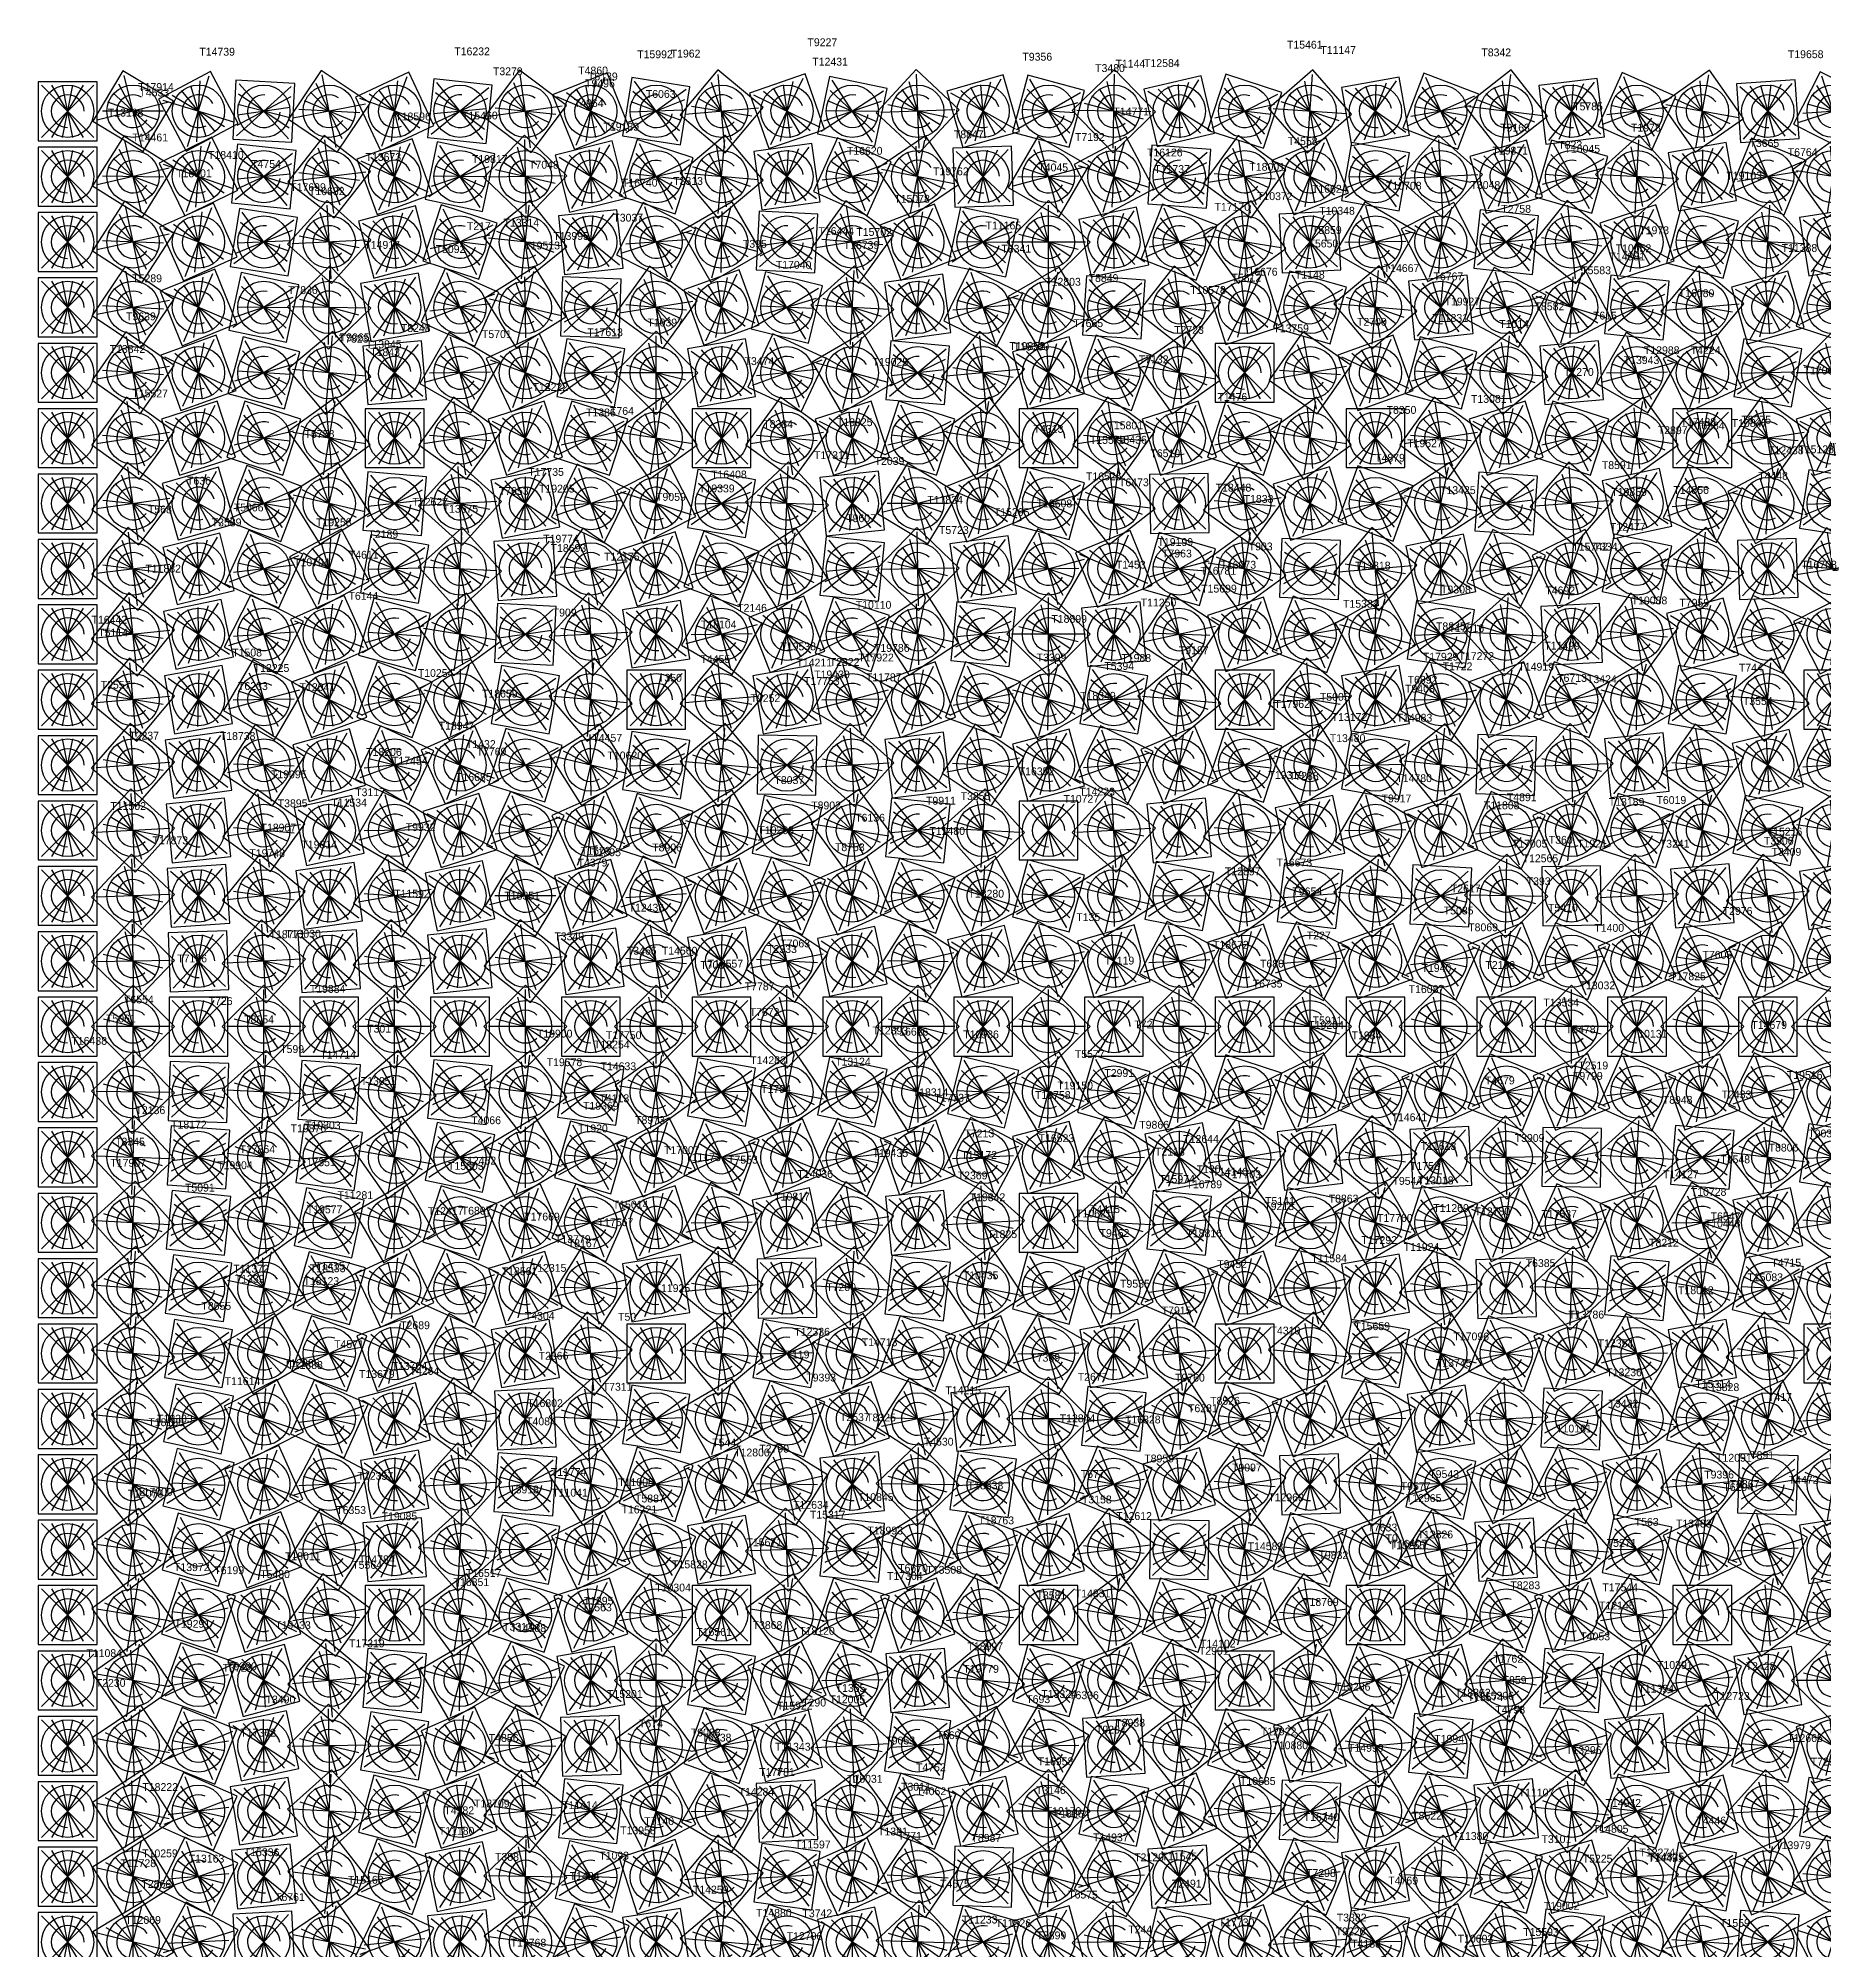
# Model space of a CAD drawing. Header units: metres. Extents: x -45 to 15052, y -45 to 15012.
# Drawn here: x -45 to 2686, y 12088 to 15012 of the extents above; entities that cross this region are included whole.
import ezdxf

# ---------------------------------------------------------------- set-up
doc = ezdxf.new("R2010")
doc.units = ezdxf.units.M
for name, color, linetype in [('L0', 1, 'Continuous'), ('L1', 2, 'Continuous'), ('L10', 4, 'Continuous'), ('L11', 5, 'Continuous'), ('L2', 3, 'Continuous'), ('L3', 4, 'Continuous'), ('L4', 5, 'Continuous'), ('L5', 6, 'Continuous'), ('L6', 7, 'Continuous'), ('L7', 1, 'Continuous'), ('L8', 2, 'Continuous'), ('L9', 3, 'Continuous')]:
    doc.layers.add(name, color=color, linetype=linetype)

# ---------------------------------------------------------------- blocks, each defined once
blk = doc.blocks.new('CELL')
for p, q in [((-40, -40), (40, 40)), ((40, -40), (-40, 40)), ((-24, -40), (24, 40)), ((24, -40), (-24, 40)), ((-8, -40), (8, 40)), ((8, -40), (-8, 40))]:
    blk.add_line(p, q)
blk.add_lwpolyline([(-45, -45), (45, -45), (45, 45), (-45, 45)], close=True)
blk.add_circle((0, 0), 40)
blk.add_arc((0, 0), 25, 0, 270)

msp = doc.modelspace()

# ---------------------------------------------------------------- block references
at = {"layer": 'L0'}
for p, rotation in [((700, 14900), 53), ((1900, 14900), 41), ((800, 14800), 14), ((2000, 14800), 80), ((900, 14700), 63), ((2100, 14700), 27), ((1000, 14600), 20), ((2200, 14600), 62), ((1100, 14500), 65), ((2300, 14500), 5), ((1200, 14400), 18), ((2400, 14400), 36), ((100, 14300), 53), ((1300, 14300), 59.00000000000001), ((2500, 14300), 65), ((200, 14200), 14), ((1400, 14200), 8), ((2600, 14200), 2), ((300, 14100), 63), ((1500, 14100), 45), ((2700, 14100), 27), ((400, 14000), 20), ((1600, 14000), 80), ((500, 13900), 65), ((1700, 13900), 23), ((1800, 13800), 54), ((600, 13800), 18), ((700, 13700), 59.00000000000001), ((1900, 13700), 83.00000000000001), ((2000, 13600), 20), ((800, 13600), 8), ((900, 13500), 45), ((2100, 13500), 45), ((1000, 13400), 80), ((2200, 13400), 68), ((1100, 13300), 23), ((2300, 13300), 89), ((1200, 13200), 54), ((2400, 13200), 18), ((100, 13100), 41), ((2500, 13100), 35), ((1300, 13100), 83.00000000000001), ((200, 13000), 80), ((1400, 13000), 20), ((2600, 13000), 50), ((300, 12900), 27), ((1500, 12900), 45), ((2700, 12900), 63), ((400, 12800), 62), ((1600, 12800), 68), ((500, 12700), 5), ((1700, 12700), 89), ((600, 12600), 36), ((1800, 12600), 18), ((700, 12500), 65), ((1900, 12500), 35), ((2000, 12400), 50), ((800, 12400), 2), ((900, 12300), 27), ((2100, 12300), 63), ((1000, 12200), 50), ((2200, 12200), 74), ((1100, 12100), 71), ((2300, 12100), 83.00000000000001)]:
    msp.add_blockref('CELL', p, dxfattribs=dict(at, rotation=rotation))
for p in [(0, 14400), (0, 13200)]:
    msp.add_blockref('CELL', p, dxfattribs=at)
at = {"layer": 'L1'}
for p, rotation in [((800, 14900), 22), ((2000, 14900), 10), ((900, 14800), 72), ((2100, 14800), 48), ((1000, 14700), 30), ((2200, 14700), 84), ((1100, 14600), 76), ((2300, 14600), 28), ((1200, 14500), 30), ((2400, 14500), 59.99999999999999), ((100, 14400), 54), ((1300, 14400), 72), ((200, 14300), 16), ((1400, 14300), 22), ((2600, 14300), 28), ((300, 14200), 66), ((1500, 14200), 59.99999999999999), ((2700, 14200), 54), ((400, 14100), 24), ((1600, 14100), 6), ((1700, 14000), 40), ((500, 14000), 70), ((600, 13900), 24), ((1800, 13900), 72), ((700, 13800), 66), ((1900, 13800), 12), ((800, 13700), 16), ((2000, 13700), 40), ((900, 13600), 54), ((2100, 13600), 66), ((1100, 13400), 34), ((2300, 13400), 22), ((2400, 13300), 42), ((1200, 13300), 66), ((100, 13200), 42), ((1300, 13200), 6), ((2500, 13200), 59.99999999999999), ((1400, 13100), 34), ((200, 13100), 82), ((2600, 13100), 76), ((300, 13000), 30), ((1500, 13000), 59.99999999999999), ((400, 12900), 66), ((1600, 12900), 84), ((500, 12800), 10), ((1700, 12800), 16), ((600, 12700), 42), ((1800, 12700), 36), ((1900, 12600), 54), ((700, 12600), 72), ((800, 12500), 10), ((2000, 12500), 70), ((900, 12400), 36), ((2100, 12400), 84), ((1000, 12300), 59.99999999999999), ((2200, 12300), 6), ((1100, 12200), 82), ((2300, 12200), 16), ((1200, 12100), 12), ((2400, 12100), 24)]:
    msp.add_blockref('CELL', p, dxfattribs=dict(at, rotation=rotation))
for p in [(0, 14500), (2500, 14400), (1000, 13500), (2200, 13500), (0, 13300), (2700, 13000), (0, 12100)]:
    msp.add_blockref('CELL', p, dxfattribs=at)
at = {"layer": 'L10'}
for p, rotation in [((500, 14900), 25), ((1700, 14900), 13), ((600, 14800), 78), ((1800, 14800), 54), ((700, 14700), 39), ((1900, 14700), 3), ((2000, 14600), 40), ((800, 14600), 87.99999999999999), ((900, 14500), 45), ((2100, 14500), 75.00000000000001), ((2200, 14400), 18), ((1100, 14300), 43.00000000000001), ((2300, 14300), 49), ((1200, 14200), 84), ((2400, 14200), 78), ((100, 14100), 51), ((1300, 14100), 33), ((2500, 14100), 15), ((2600, 14000), 40), ((200, 14000), 10), ((1400, 14000), 70), ((300, 13900), 57.00000000000001), ((1500, 13900), 15), ((2700, 13900), 63), ((1600, 13800), 48), ((400, 13800), 12), ((500, 13700), 55), ((1700, 13700), 79), ((1800, 13600), 18), ((600, 13600), 6), ((700, 13500), 45), ((1900, 13500), 45), ((800, 13400), 82), ((2000, 13400), 70), ((900, 13300), 27), ((2100, 13300), 3), ((1000, 13200), 59.99999999999999), ((2200, 13200), 24), ((2300, 13100), 43.00000000000001), ((1100, 13100), 1), ((1200, 13000), 30), ((2400, 13000), 59.99999999999999), ((100, 12900), 39), ((1300, 12900), 57.00000000000001), ((2500, 12900), 75.00000000000001), ((200, 12800), 76), ((1400, 12800), 82), ((2600, 12800), 87.99999999999999), ((300, 12700), 21), ((1500, 12700), 15), ((2700, 12700), 9), ((400, 12600), 54), ((1600, 12600), 36), ((500, 12500), 85), ((1700, 12500), 55), ((600, 12400), 24), ((1800, 12400), 72), ((700, 12300), 51), ((1900, 12300), 87), ((800, 12200), 76), ((2000, 12200), 10), ((900, 12100), 9), ((2100, 12100), 21)]:
    msp.add_blockref('CELL', p, dxfattribs=dict(at, rotation=rotation))
for p in [(1000, 14400), (0, 14200), (0, 13000)]:
    msp.add_blockref('CELL', p, dxfattribs=at)
at = {"layer": 'L11'}
for p, rotation in [((600, 14900), 84), ((1800, 14900), 72), ((700, 14800), 46), ((1900, 14800), 22), ((800, 14700), 6), ((2000, 14700), 59.99999999999999), ((900, 14600), 54), ((2100, 14600), 6), ((2200, 14500), 40), ((1000, 14500), 10), ((1100, 14400), 54), ((2300, 14400), 72), ((1200, 14300), 6), ((2400, 14300), 12), ((100, 14200), 52.00000000000001), ((1300, 14200), 46), ((2500, 14200), 40), ((200, 14100), 12), ((2600, 14100), 66), ((1400, 14100), 84), ((300, 14000), 59.99999999999999), ((1500, 14000), 30), ((400, 13900), 16), ((1600, 13900), 64), ((500, 13800), 59.99999999999999), ((1700, 13800), 6), ((600, 13700), 12), ((1800, 13700), 36), ((700, 13600), 52.00000000000001), ((1900, 13600), 64), ((900, 13400), 36), ((2100, 13400), 24), ((2200, 13300), 46), ((1000, 13300), 70), ((1100, 13200), 12), ((2300, 13200), 66), ((1200, 13100), 42), ((2400, 13100), 84), ((100, 13000), 40), ((1300, 13000), 70), ((2500, 13000), 10), ((200, 12900), 78), ((2600, 12900), 24), ((1400, 12900), 6), ((300, 12800), 24), ((1500, 12800), 30), ((2700, 12800), 36), ((400, 12700), 58), ((1600, 12700), 52.00000000000001), ((1700, 12600), 72), ((600, 12500), 30), ((700, 12400), 58), ((1900, 12400), 16), ((800, 12300), 84), ((2000, 12300), 30), ((900, 12200), 18), ((2100, 12200), 42), ((1000, 12100), 40), ((2200, 12100), 52.00000000000001)]:
    msp.add_blockref('CELL', p, dxfattribs=dict(at, rotation=rotation))
for p in [(0, 14300), (2700, 14000), (800, 13500), (2000, 13500), (0, 13100), (500, 12600), (1800, 12500)]:
    msp.add_blockref('CELL', p, dxfattribs=at)
at = {"layer": 'L2'}
for p, rotation in [((900, 14900), 81), ((2100, 14900), 68.99999999999999), ((1000, 14800), 40), ((2200, 14800), 16), ((1100, 14700), 87), ((2300, 14700), 51), ((1200, 14600), 42), ((2400, 14600), 84), ((100, 14500), 55), ((2500, 14500), 25), ((1300, 14500), 85), ((200, 14400), 18), ((1400, 14400), 36), ((2600, 14400), 54), ((300, 14300), 68.99999999999999), ((1500, 14300), 75.00000000000001), ((2700, 14300), 81), ((400, 14200), 28), ((1600, 14200), 22), ((500, 14100), 75.00000000000001), ((1700, 14100), 57.00000000000001), ((600, 14000), 30), ((700, 13900), 73), ((1900, 13900), 31), ((800, 13800), 24), ((2000, 13800), 59.99999999999999), ((900, 13700), 63), ((2100, 13700), 87), ((2200, 13600), 22), ((1000, 13600), 10), ((1100, 13500), 45), ((2300, 13500), 45), ((1200, 13400), 78), ((2400, 13400), 66), ((100, 13300), 43.00000000000001), ((1300, 13300), 19), ((2500, 13300), 85), ((200, 13200), 84), ((1400, 13200), 48), ((2600, 13200), 12), ((300, 13100), 33), ((2700, 13100), 27), ((1500, 13100), 75.00000000000001), ((400, 13000), 70), ((1600, 13000), 10), ((500, 12900), 15), ((1700, 12900), 33), ((600, 12800), 48), ((1800, 12800), 54), ((700, 12700), 79), ((1900, 12700), 73), ((800, 12600), 18), ((900, 12500), 45), ((2100, 12500), 15), ((1000, 12400), 70), ((2200, 12400), 28), ((1100, 12300), 3), ((2300, 12300), 39), ((1200, 12200), 24), ((2400, 12200), 48), ((1300, 12100), 43.00000000000001), ((2500, 12100), 55), ((100, 12100), 31)]:
    msp.add_blockref('CELL', p, dxfattribs=dict(at, rotation=rotation))
for p in [(0, 14600), (1800, 14000), (0, 13400), (2000, 12600), (0, 12200)]:
    msp.add_blockref('CELL', p, dxfattribs=at)
at = {"layer": 'L3'}
for p, rotation in [((1000, 14900), 50), ((2200, 14900), 38), ((2300, 14800), 74), ((1100, 14800), 8), ((1200, 14700), 54), ((2400, 14700), 18), ((100, 14600), 56), ((1300, 14600), 8), ((2500, 14600), 50), ((1400, 14500), 50), ((200, 14500), 20), ((2600, 14500), 80), ((300, 14400), 72), ((2700, 14400), 18), ((400, 14300), 32), ((1600, 14300), 38), ((500, 14200), 80), ((1700, 14200), 74), ((600, 14100), 36), ((1800, 14100), 18), ((1900, 14000), 50), ((700, 14000), 80), ((800, 13900), 32), ((2000, 13900), 80), ((900, 13800), 72), ((2100, 13800), 18), ((1000, 13700), 20), ((2200, 13700), 43.99999999999999), ((1100, 13600), 56), ((2300, 13600), 68), ((100, 13400), 43.99999999999999), ((1300, 13400), 32), ((2500, 13400), 20), ((1400, 13300), 62), ((2600, 13300), 38), ((200, 13300), 86.00000000000001), ((300, 13200), 36), ((2700, 13200), 54), ((1600, 13100), 26), ((400, 13100), 74), ((500, 13000), 20), ((1700, 13000), 50), ((600, 12900), 54), ((1800, 12900), 72), ((700, 12800), 86.00000000000001), ((1900, 12800), 2), ((800, 12700), 26), ((2000, 12700), 20), ((900, 12600), 54), ((2100, 12600), 36), ((1000, 12500), 80), ((2200, 12500), 50), ((1100, 12400), 14), ((2300, 12400), 62), ((1200, 12300), 36), ((2400, 12300), 72), ((100, 12200), 32), ((1300, 12200), 56), ((2500, 12200), 80), ((200, 12100), 62), ((1400, 12100), 74), ((2600, 12100), 86.00000000000001)]:
    msp.add_blockref('CELL', p, dxfattribs=dict(at, rotation=rotation))
for p in [(0, 14700), (1500, 14400), (0, 13500), (1200, 13500), (2400, 13500), (1500, 13200), (0, 12300)]:
    msp.add_blockref('CELL', p, dxfattribs=at)
at = {"layer": 'L4'}
for p, rotation in [((1100, 14900), 19), ((2300, 14900), 7), ((1200, 14800), 66), ((2400, 14800), 42), ((100, 14700), 57.00000000000001), ((1300, 14700), 21), ((2500, 14700), 75.00000000000001), ((200, 14600), 22), ((1400, 14600), 64), ((2600, 14600), 16), ((2700, 14500), 45), ((300, 14500), 75.00000000000001), ((1500, 14500), 15), ((400, 14400), 36), ((1600, 14400), 54), ((500, 14300), 85), ((1700, 14300), 1), ((600, 14200), 42), ((1800, 14200), 36), ((1900, 14100), 68.99999999999999), ((700, 14100), 87), ((800, 14000), 40), ((2000, 14000), 10), ((900, 13900), 81), ((2100, 13900), 39), ((1000, 13800), 30), ((2200, 13800), 66), ((1100, 13700), 67.00000000000001), ((2300, 13700), 1), ((1200, 13600), 12), ((2400, 13600), 24), ((100, 13500), 45), ((1300, 13500), 45), ((2500, 13500), 45), ((1400, 13400), 76), ((2600, 13400), 64), ((200, 13400), 87.99999999999999), ((300, 13300), 39), ((1500, 13300), 15), ((2700, 13300), 81), ((400, 13200), 78), ((1600, 13200), 42), ((500, 13100), 25), ((1700, 13100), 67.00000000000001), ((600, 13000), 59.99999999999999), ((1900, 12900), 21), ((700, 12900), 3), ((800, 12800), 34), ((2000, 12800), 40), ((900, 12700), 63), ((2100, 12700), 57.00000000000001), ((2200, 12600), 72), ((1100, 12500), 25), ((2300, 12500), 85), ((1200, 12400), 48), ((2400, 12400), 6), ((100, 12300), 33), ((1300, 12300), 68.99999999999999), ((2500, 12300), 15), ((200, 12200), 64), ((2600, 12200), 22), ((1400, 12200), 87.99999999999999), ((300, 12100), 3), ((1500, 12100), 15), ((2700, 12100), 27)]:
    msp.add_blockref('CELL', p, dxfattribs=dict(at, rotation=rotation))
for p in [(0, 14800), (0, 13600), (1800, 13000), (1000, 12600), (0, 12400)]:
    msp.add_blockref('CELL', p, dxfattribs=at)
at = {"layer": 'L5'}
for p in [(0, 14900), (500, 14400), (900, 14000), (0, 13700), (200, 13500), (1400, 13500), (2600, 13500), (0, 12500)]:
    msp.add_blockref('CELL', p, dxfattribs=at)
for p, rotation in [((1200, 14900), 78), ((2400, 14900), 66), ((100, 14800), 58), ((1300, 14800), 34), ((2500, 14800), 10), ((200, 14700), 24), ((1400, 14700), 78), ((2600, 14700), 42), ((300, 14600), 78), ((1500, 14600), 30), ((2700, 14600), 72), ((400, 14500), 40), ((1600, 14500), 70), ((1700, 14400), 18), ((600, 14300), 48), ((1800, 14300), 54), ((700, 14200), 4), ((1900, 14200), 87.99999999999999), ((800, 14100), 48), ((2000, 14100), 30), ((2100, 14000), 59.99999999999999), ((1000, 13900), 40), ((2200, 13900), 87.99999999999999), ((2300, 13800), 24), ((1100, 13800), 78), ((1200, 13700), 24), ((2400, 13700), 48), ((100, 13600), 46), ((1300, 13600), 58), ((2500, 13600), 70), ((300, 13400), 42), ((1500, 13400), 30), ((2700, 13400), 18), ((1600, 13300), 58), ((400, 13300), 82), ((500, 13200), 30), ((1700, 13200), 84), ((600, 13100), 66), ((1800, 13100), 18), ((700, 13000), 10), ((1900, 13000), 40), ((800, 12900), 42), ((2000, 12900), 59.99999999999999), ((900, 12800), 72), ((2100, 12800), 78), ((1000, 12700), 10), ((2200, 12700), 4), ((1100, 12600), 36), ((2300, 12600), 18), ((1200, 12500), 59.99999999999999), ((2400, 12500), 30), ((100, 12400), 34), ((2500, 12400), 40), ((1300, 12400), 82), ((200, 12300), 66), ((1400, 12300), 12), ((2600, 12300), 48), ((1500, 12200), 30), ((2700, 12200), 54), ((300, 12200), 6), ((400, 12100), 34), ((1600, 12100), 46)]:
    msp.add_blockref('CELL', p, dxfattribs=dict(at, rotation=rotation))
at = {"layer": 'L6'}
for p, rotation in [((100, 14900), 59.00000000000001), ((1300, 14900), 47), ((2500, 14900), 35), ((200, 14800), 26), ((2600, 14800), 68), ((1400, 14800), 2), ((300, 14700), 81), ((1500, 14700), 45), ((2700, 14700), 9), ((400, 14600), 43.99999999999999), ((1600, 14600), 86.00000000000001), ((1700, 14500), 35), ((500, 14500), 5), ((600, 14400), 54), ((1800, 14400), 72), ((1900, 14300), 17), ((700, 14300), 11), ((800, 14200), 56), ((2000, 14200), 50), ((900, 14100), 9), ((2100, 14100), 81), ((1000, 14000), 50), ((2200, 14000), 20), ((1100, 13900), 89), ((2300, 13900), 47), ((1200, 13800), 36), ((2400, 13800), 72), ((100, 13700), 47), ((1300, 13700), 71), ((2500, 13700), 5), ((1400, 13600), 14), ((2600, 13600), 26), ((200, 13600), 2), ((300, 13500), 45), ((1500, 13500), 45), ((2700, 13500), 45), ((1600, 13400), 74), ((400, 13400), 86.00000000000001), ((500, 13300), 35), ((1700, 13300), 11), ((600, 13200), 72), ((1800, 13200), 36), ((700, 13100), 17), ((1900, 13100), 59.00000000000001), ((800, 13000), 50), ((2000, 13000), 80), ((900, 12900), 81), ((2100, 12900), 9), ((1000, 12800), 20), ((2200, 12800), 26), ((1100, 12700), 47), ((2300, 12700), 41), ((2400, 12600), 54), ((1200, 12600), 72), ((100, 12500), 35), ((1300, 12500), 5), ((2500, 12500), 65), ((200, 12400), 68), ((1400, 12400), 26), ((2600, 12400), 74), ((300, 12300), 9), ((1500, 12300), 45), ((2700, 12300), 81), ((400, 12200), 38), ((1600, 12200), 62), ((500, 12100), 65), ((1700, 12100), 77.00000000000001)]:
    msp.add_blockref('CELL', p, dxfattribs=dict(at, rotation=rotation))
for p in [(0, 13800), (0, 12600)]:
    msp.add_blockref('CELL', p, dxfattribs=at)
at = {"layer": 'L7'}
for p, rotation in [((200, 14900), 28), ((1400, 14900), 16), ((2600, 14900), 4), ((1500, 14800), 59.99999999999999), ((2700, 14800), 36), ((300, 14800), 84), ((400, 14700), 48), ((1600, 14700), 12), ((500, 14600), 10), ((1700, 14600), 52.00000000000001), ((600, 14500), 59.99999999999999), ((700, 14400), 18), ((1900, 14400), 36), ((800, 14300), 64), ((2000, 14300), 70), ((900, 14200), 18), ((2100, 14200), 12), ((1000, 14100), 59.99999999999999), ((2200, 14100), 42), ((1100, 14000), 10), ((2300, 14000), 70), ((1200, 13900), 48), ((2400, 13900), 6), ((100, 13800), 48), ((2500, 13800), 30), ((1300, 13800), 84), ((200, 13700), 4), ((1400, 13700), 28), ((2600, 13700), 52.00000000000001), ((300, 13600), 48), ((1500, 13600), 59.99999999999999), ((2700, 13600), 72), ((500, 13400), 40), ((1700, 13400), 28), ((1800, 13300), 54), ((600, 13300), 78), ((700, 13200), 24), ((1900, 13200), 78), ((800, 13100), 58), ((2000, 13100), 10), ((2100, 13000), 30), ((1000, 12900), 30), ((2200, 12900), 48), ((1100, 12800), 58), ((2300, 12800), 64), ((1200, 12700), 84), ((2400, 12700), 78), ((100, 12600), 36), ((1300, 12600), 18), ((200, 12500), 70), ((1400, 12500), 40), ((2600, 12500), 10), ((1500, 12400), 59.99999999999999), ((2700, 12400), 18), ((300, 12400), 12), ((400, 12300), 42), ((1600, 12300), 78), ((500, 12200), 70), ((1700, 12200), 4), ((600, 12100), 6), ((1800, 12100), 18)]:
    msp.add_blockref('CELL', p, dxfattribs=dict(at, rotation=rotation))
for p in [(1800, 14500), (0, 13900), (400, 13500), (1600, 13500), (900, 13000), (0, 12700), (2500, 12600)]:
    msp.add_blockref('CELL', p, dxfattribs=at)
at = {"layer": 'L8'}
for p, rotation in [((300, 14900), 87), ((1500, 14900), 75.00000000000001), ((2700, 14900), 63), ((400, 14800), 52.00000000000001), ((1600, 14800), 28), ((500, 14700), 15), ((1700, 14700), 68.99999999999999), ((600, 14600), 66), ((1800, 14600), 18), ((700, 14500), 25), ((1900, 14500), 55), ((800, 14400), 72), ((900, 14300), 27), ((2100, 14300), 33), ((1000, 14200), 70), ((2200, 14200), 64), ((1100, 14100), 21), ((2300, 14100), 3), ((1200, 14000), 59.99999999999999), ((2400, 14000), 30), ((100, 13900), 49), ((1300, 13900), 7), ((2500, 13900), 55), ((1400, 13800), 42), ((200, 13800), 6), ((2600, 13800), 78), ((300, 13700), 51), ((1500, 13700), 75.00000000000001), ((2700, 13700), 9), ((1600, 13600), 16), ((400, 13600), 4), ((500, 13500), 45), ((1700, 13500), 45), ((600, 13400), 84), ((1800, 13400), 72), ((700, 13300), 31), ((1900, 13300), 7), ((800, 13200), 66), ((2000, 13200), 30), ((2100, 13100), 51), ((900, 13100), 9), ((1000, 13000), 40), ((2200, 13000), 70), ((1100, 12900), 68.99999999999999), ((2300, 12900), 87), ((1200, 12800), 6), ((2400, 12800), 12), ((100, 12700), 37), ((1300, 12700), 31), ((2500, 12700), 25), ((1400, 12600), 54), ((2600, 12600), 36), ((200, 12600), 72), ((300, 12500), 15), ((1500, 12500), 75.00000000000001), ((2700, 12500), 45), ((400, 12400), 46), ((1600, 12400), 4), ((500, 12300), 75.00000000000001), ((1700, 12300), 21), ((600, 12200), 12), ((1800, 12200), 36), ((700, 12100), 37), ((1900, 12100), 49)]:
    msp.add_blockref('CELL', p, dxfattribs=dict(at, rotation=rotation))
for p in [(2000, 14400), (0, 14000), (0, 12800)]:
    msp.add_blockref('CELL', p, dxfattribs=at)
at = {"layer": 'L9'}
for p, rotation in [((400, 14900), 56), ((1600, 14900), 43.99999999999999), ((500, 14800), 20), ((1700, 14800), 86.00000000000001), ((600, 14700), 72), ((1800, 14700), 36), ((700, 14600), 32), ((1900, 14600), 74), ((800, 14500), 80), ((2000, 14500), 20), ((900, 14400), 36), ((2100, 14400), 54), ((1000, 14300), 80), ((2200, 14300), 86.00000000000001), ((1100, 14200), 32), ((2300, 14200), 26), ((1200, 14100), 72), ((2400, 14100), 54), ((100, 14000), 50), ((1300, 14000), 20), ((2500, 14000), 80), ((200, 13900), 8), ((1400, 13900), 56), ((2600, 13900), 14), ((300, 13800), 54), ((2700, 13800), 36), ((400, 13700), 8), ((1600, 13700), 32), ((500, 13600), 50), ((1700, 13600), 62), ((700, 13400), 38), ((1900, 13400), 26), ((2000, 13300), 50), ((800, 13300), 74), ((900, 13200), 18), ((2100, 13200), 72), ((1000, 13100), 50), ((2200, 13100), 2), ((1100, 13000), 80), ((2300, 13000), 20), ((1200, 12900), 18), ((2400, 12900), 36), ((1300, 12800), 43.99999999999999), ((100, 12800), 38), ((2500, 12800), 50), ((200, 12700), 74), ((1400, 12700), 68), ((2600, 12700), 62), ((300, 12600), 18), ((2700, 12600), 72), ((400, 12500), 50), ((1600, 12500), 20), ((1700, 12400), 38), ((500, 12400), 80), ((600, 12300), 18), ((1800, 12300), 54), ((700, 12200), 43.99999999999999), ((1900, 12200), 68), ((800, 12100), 68), ((2000, 12100), 80)]:
    msp.add_blockref('CELL', p, dxfattribs=dict(at, rotation=rotation))
for p in [(0, 14100), (1500, 13800), (600, 13500), (1800, 13500), (0, 12900), (1500, 12600)]:
    msp.add_blockref('CELL', p, dxfattribs=at)

# ---------------------------------------------------------------- texts
at = {"layer": 'L3'}
for s, p in [('T16232', (591.3, 14985.6)), ('T9227', (1131.4, 14999.5)), ('T15461', (1864.7, 14995.8)), ('T11147', (1915.8, 14987.6)), ('T14739', (201.4, 14985)), ('T15992', (871, 14981.1)), ('T1962', (922.2, 14982.2)), ('T12431', (1138.8, 14969.8)), ('T9356', (1460.1, 14977.4)), ('T3480', (1571.3, 14960)), ('T1144', (1602.5, 14966.8)), ('T12584', (1646.2, 14967.6)), ('T8342', (2162, 14984)), ('T19658', (2630.8, 14981.2)), ('T17914', (107.9, 14931.1)), ('T3279', (650.4, 14955.1)), ('T4860', (780.8, 14956.3)), ('T9496', (791.3, 14936.6)), ('T6139', (795.7, 14947.2)), ('T4533', (109.8, 14922.6)), ('T4964', (774.1, 14906.4)), ('T6063', (884.2, 14920.5)), ('T5785', (2302.4, 14901.4)), ('T13198', (61.5, 14891.9)), ('T18596', (501, 14886)), ('T15460', (603.2, 14887.5)), ('T19139', (819.4, 14870.3)), ('T14771', (1599.3, 14893.6)), ('T9163', (2190.7, 14868.9)), ('T1978', (2390.8, 14869)), ('T14461', (99.1, 14853.9)), ('T8847', (1355.3, 14858.6)), ('T7192', (1540.5, 14854.5)), ('T4558', (1866, 14848.3)), ('T823', (2279.7, 14842.7)), ('T3665', (2572, 14845.4)), ('T18410', (214.7, 14827.2)), ('T4754', (280.6, 14813.4)), ('T13673', (455.6, 14824.1)), ('T19817', (618.3, 14820.9)), ('T7048', (705.7, 14812.2)), ('T16620', (1191.7, 14833.5)), ('T16126', (1650.7, 14830.9)), ('T19871', (2178.9, 14833.8)), ('T16045', (2289.1, 14836.6)), ('T6764', (2630.6, 14831.4)), ('T18901', (165.9, 14799.1)), ('T16740', (847.7, 14784.7)), ('T3313', (926, 14787.4)), ('T19762', (1323.5, 14802.1)), ('T4045', (1484.5, 14808.1)), ('T11737', (1661.8, 14805.6)), ('T18001', (1807.3, 14809)), ('T3048', (2145.4, 14781.2)), ('T19103', (2536.7, 14795.4)), ('T17699', (340.4, 14777.9)), ('T10632', (369, 14771.7)), ('T15078', (1264.2, 14760.1)), ('T10372', (1818.9, 14764.1)), ('T16624', (1902.9, 14775.4)), ('T10708', (2016.2, 14780.1)), ('T13314', (666.6, 14723.6)), ('T3037', (834.5, 14731.2)), ('T17170', (1753.9, 14747.8)), ('T10348', (1914.1, 14741.8)), ('T2758', (2192.4, 14744.7)), ('T217', (610.6, 14718.3)), ('T13995', (742.7, 14703.2)), ('T16444', (1148.2, 14710.7)), ('T15702', (1206.2, 14709.4)), ('T11165', (1403.8, 14719.3)), ('T5859', (1902.9, 14712.3)), ('T1973', (2403.5, 14712)), ('T14917', (453.8, 14689.6)), ('T5092', (562.7, 14683.2)), ('T19513', (698.5, 14688.7)), ('T395', (1032.7, 14691.2)), ('T16739', (1186.8, 14689.2)), ('T8341', (1428, 14683.7)), ('T5650', (1897.7, 14691.7)), ('T14881', (2357.9, 14671.9)), ('T10052', (2367.4, 14684.4)), ('T11388', (2621.2, 14684.9)), ('T5289', (98.8, 14638.5)), ('T17040', (1083, 14659.1)), ('T8849', (1561.4, 14638.9)), ('T5812', (1779.9, 14639.5)), ('T16676', (1796, 14648.6)), ('T1148', (1876.9, 14644)), ('T14667', (2012.7, 14654.1)), ('T6767', (2088.8, 14641.5)), ('T5583', (2314.7, 14650.8)), ('T7836', (336.9, 14620.4)), ('T12803', (1495, 14633.2)), ('T10578', (1716.7, 14620.6)), ('T16080', (2463.9, 14615.7)), ('T9639', (89.3, 14580.3)), ('T11831', (2087.2, 14577.9)), ('T19927', (2105.7, 14603)), ('T8582', (2243.4, 14595.6)), ('T615', (2332.7, 14581.5)), ('T9065', (416.2, 14548.3)), ('T8248', (509.5, 14562.4)), ('T5701', (633.6, 14553.1)), ('T17613', (794.7, 14556)), ('T10397', (886.5, 14570.9)), ('T7665', (1538, 14569.9)), ('T2723', (1692.2, 14559.6)), ('T13759', (1843.8, 14562)), ('T2700', (1971.8, 14571.9)), ('T1014', (2189.3, 14568.7)), ('T13842', (64.2, 14530.4)), ('T7823', (414.6, 14546.2)), ('T13845', (456.3, 14537.5)), ('T1843', (462.7, 14525.5)), ('T19852', (1440.1, 14534.9)), ('T15300', (1446.6, 14534.1)), ('T12988', (2410.6, 14528.5)), ('T4224', (2482.2, 14528.5)), ('T3474', (1035.2, 14511.8)), ('T19025', (1231, 14510.7)), ('T7132', (1638.1, 14514.6)), ('T7270', (2288.3, 14495.2)), ('T13943', (2379.7, 14513.4)), ('T17068', (2654.8, 14497.4)), ('T15527', (98.9, 14462.4)), ('T12222', (710.9, 14472.2)), ('T1386', (792.7, 14433.3)), ('T764', (829.4, 14435.7)), ('T1476', (1758.5, 14457.1)), ('T8350', (2017.1, 14437.2)), ('T13081', (2146.1, 14454)), ('T8384', (1063.7, 14415.5)), ('T19825', (1176.5, 14418.4)), ('T4313', (1477.2, 14408.2)), ('T15801', (1590.2, 14413.5)), ('T2897', (2431.8, 14406.2)), ('T17488', (2466.6, 14419)), ('T16584', (2479.6, 14413.3)), ('T10847', (2544.9, 14417.1)), ('T8275', (2559.5, 14422.2)), ('T5758', (362.4, 14400.5)), ('T15579', (1563.3, 14391.3)), ('T18436', (1595.9, 14391.6)), ('T19627', (2048.5, 14386.2)), ('T12438', (2600.5, 14375.4)), ('T15128', (2646.8, 14377)), ('T17311', (1141.5, 14368)), ('T2039', (1234.1, 14359.2)), ('T6510', (1655.9, 14370.9)), ('T4879', (1999.5, 14364)), ('T8591', (2346.2, 14352.8)), ('T636', (182.5, 14328.9)), ('T7653', (659.4, 14313.3)), ('T17735', (704.5, 14342.4)), ('T19205', (720.9, 14316.9)), ('T19339', (965.6, 14317.1)), ('T16408', (984.1, 14338.5)), ('T16526', (1557.3, 14335.6)), ('T6473', (1607.8, 14326.5)), ('T18448', (1755.8, 14318.4)), ('T13425', (2098.8, 14314.5)), ('T14856', (2455.6, 14314.8)), ('T4448', (2585.3, 14336.4)), ('T568', (122.8, 14285)), ('T5066', (254, 14288)), ('T12627', (527.3, 14296.6)), ('T13675', (573.3, 14286)), ('T9059', (899.9, 14304.2)), ('T11834', (1314.7, 14299.7)), ('T18608', (1481.9, 14294.1)), ('T1833', (1798.5, 14301.1)), ('T19859', (2360.7, 14311.8)), ('T3589', (220.3, 14265.2)), ('T19258', (379.9, 14265.4)), ('T9607', (1190.6, 14271.6)), ('T15295', (1416.4, 14280.9)), ('T12477', (2358.7, 14258.3)), ('T2189', (460, 14247.1)), ('T19774', (727.3, 14240.2)), ('T18693', (738.6, 14225.9)), ('T5723', (1332.5, 14253.6)), ('T19199', (1666.7, 14235.1)), ('T903', (1806.2, 14228.4)), ('T15742', (2301.2, 14228.1)), ('T3341', (2333.7, 14228.1)), ('T10704', (346.3, 14204.2)), ('T4611', (430, 14215.7)), ('T12176', (820.3, 14212.7)), ('T1453', (1603, 14200.5)), ('T7963', (1673.7, 14217.6)), ('T16073', (1763.1, 14200.4)), ('T11318', (1968.7, 14199.1)), ('T16708', (2651.2, 14200.5)), ('T11882', (118.8, 14194.5)), ('T16781', (1732.5, 14191.2)), ('T6144', (429.5, 14152.8)), ('T10110', (1205.3, 14139.1)), ('T11250', (1641, 14142.6)), ('T15699', (1733.5, 14163.9)), ('T15334', (1950.4, 14140.7)), ('T9308', (2100.4, 14162.5)), ('T4692', (2259.9, 14161.2)), ('T10088', (2391.9, 14145.8)), ('T7959', (2464.9, 14142.3)), ('T16442', (36.5, 14116.3)), ('T909', (741.8, 14127.3)), ('T18104', (968.4, 14109.1)), ('T2146', (1023.9, 14134.5)), ('T18899', (1504.4, 14117.6)), ('T5114', (46.7, 14096.7)), ('T8825', (2092.6, 14106.3)), ('T17516', (2111.9, 14103.4)), ('T1508', (251.7, 14066.1)), ('T4455', (967.8, 14056.1)), ('T19538', (1090, 14075.5)), ('T14211', (1114.6, 14050.8)), ('T2822', (1165.5, 14051.7)), ('T17922', (1209, 14058.5)), ('T19786', (1233.1, 14073.2)), ('T3399', (1481.8, 14058.5)), ('T1988', (1611.4, 14057.8)), ('T9187', (1699.3, 14069.6)), ('T17929', (2072.5, 14059.7)), ('T17272', (2127.1, 14060.7)), ('T11499', (2258.4, 14076.7)), ('T12225', (284.6, 14042.5)), ('T10254', (535.5, 14034.9)), ('T350', (902.8, 14027.5)), ('T17753', (1126.2, 14022.6)), ('T19430', (1141.6, 14032.6)), ('T11787', (1220.8, 14028.3)), ('T5394', (1585.4, 14045.5)), ('T6892', (2049.2, 14024.5)), ('T1722', (2102.8, 14045)), ('T14919', (2218.7, 14044.4)), ('T6713', (2277.9, 14027.3)), ('T3424', (2323.5, 14025.4)), ('T744', (2555.8, 14042.9)), ('T2557', (50.6, 14016.8)), ('T6233', (260.6, 14014.9)), ('T12041', (354.7, 14013.2)), ('T18659', (633.7, 14003.3)), ('T9252', (1044.3, 13996.3)), ('T18349', (1548.4, 14000)), ('T5005', (1915.1, 13998.4)), ('T9408', (2045.3, 14010.9)), ('T3554', (2561.9, 13991.9)), ('T17962', (1845.4, 13987.5)), ('T13172', (1933.1, 13967.5)), ('T14983', (2032.5, 13966.4)), ('T2237', (94.2, 13939.1)), ('T18738', (232.7, 13938.5)), ('T18947', (567.5, 13954.2)), ('T4457', (802.5, 13935.7)), ('T13480', (1930.2, 13935.2)), ('T18206', (456.5, 13914)), ('T1432', (609.1, 13926.1)), ('T7769', (625.4, 13914.5)), ('T10620', (825.5, 13908.7)), ('T19095', (310.9, 13879.8)), ('T17454', (496.1, 13900.7)), ('T16685', (594, 13875.7)), ('T16352', (1454.5, 13884.4)), ('T19319', (1836.4, 13878.8)), ('T7288', (1867.7, 13877.4)), ('T3117', (439.7, 13852.5)), ('T8037', (1080.9, 13871)), ('T3855', (1365.7, 13846.5)), ('T14223', (1547.2, 13853.5)), ('T14780', (2032, 13874)), ('T11502', (65.4, 13831.3)), ('T3895', (321.3, 13835.6)), ('T11534', (403.2, 13836.6)), ('T8902', (1137.1, 13832.3)), ('T9911', (1312.7, 13839.5)), ('T10727', (1523, 13842.3)), ('T9917', (2009.4, 13843)), ('T11808', (2165.9, 13832.4)), ('T4891', (2201, 13844.8)), ('T13189', (2356.9, 13837.7)), ('T6019', (2429.8, 13840.5)), ('T18907', (295, 13798.4)), ('T9932', (517, 13799.1)), ('T10203', (1056.3, 13794.4)), ('T6136', (1204.4, 13813.5)), ('T11480', (1317.9, 13793.3)), ('T15216', (2598.4, 13792.3)), ('T17873', (129.8, 13778.8)), ('T19748', (277.9, 13759.3)), ('T19814', (357.5, 13772.6)), ('T1673', (784.9, 13762.9)), ('T1595', (800.7, 13760.7)), ('T8906', (894, 13768)), ('T8753', (1173.4, 13768.4)), ('T17005', (2208.6, 13773.9)), ('T360', (2265.1, 13779.7)), ('T1921', (2308.5, 13774)), ('T3241', (2434.8, 13773.7)), ('T3900', (2594.1, 13778.2)), ('T3409', (2605.8, 13761.3)), ('T4379', (779.9, 13744.9)), ('T12897', (1769.8, 13731.4)), ('T16673', (1848.8, 13745)), ('T12565', (2225.1, 13751.4)), ('T9654', (1873.1, 13700.9)), ('T2617', (2115.4, 13705.3)), ('T393', (2231.3, 13716.3)), ('T11592', (499.3, 13697.3)), ('T18351', (667.8, 13694.3)), ('T12436', (857.8, 13675.9)), ('T18280', (1377.6, 13697.3)), ('T5085', (2104.5, 13671.6)), ('T5410', (2263.9, 13675.8)), ('T2976', (2531.1, 13670.9)), ('T135', (1542.5, 13661.5)), ('T8069', (2141.9, 13645.9)), ('T1400', (2334.8, 13645)), ('T18771', (308.8, 13635.2)), ('T13030', (332.8, 13636)), ('T3349', (744.3, 13632)), ('T2333', (1069.7, 13612.6)), ('T7063', (1089.8, 13621.2)), ('T18672', (1751.7, 13619.2)), ('T227', (1895, 13633.3)), ('T7186', (167.6, 13598.3)), ('T3465', (855.2, 13610.2)), ('T14560', (908.7, 13610.2)), ('T706', (967.5, 13588.2)), ('T18557', (978.6, 13590.3)), ('T1119', (1585.7, 13595)), ('T680', (1823.5, 13590.3)), ('T1940', (2070.5, 13583.7)), ('T2158', (2168.1, 13588.2)), ('T7605', (2500.2, 13603.8)), ('T7787', (1035.5, 13555.6)), ('T6735', (1812.4, 13559.8)), ('T13032', (2312.2, 13557.1)), ('T17825', (2450.9, 13570.9)), ('T6554', (86.2, 13535.5)), ('T726', (215.7, 13533.1)), ('T19884', (370.3, 13551.7)), ('T16087', (2050.8, 13551.3)), ('T13534', (2256.9, 13530.9)), ('T5061', (58.7, 13506.4)), ('T8054', (270, 13505.1)), ('T7672', (1043, 13516.2)), ('T72', (1631.4, 13497.3)), ('T19204', (1897.3, 13496.5)), ('T5911', (1904, 13503.5)), ('T14679', (2575, 13496.6)), ('T16438', (5.8, 13472.2)), ('T301', (458, 13490.9)), ('T19900', (717.6, 13483.3)), ('T18254', (805, 13466.6)), ('T17750', (823.1, 13480.9)), ('T12893', (1230.9, 13488)), ('T16626', (1261.9, 13486.3)), ('T10936', (1369.6, 13482.1)), ('T1984', (1963.6, 13480.6)), ('T5478', (2291.1, 13489.9)), ('T10131', (2392.1, 13483.1)), ('T599', (325, 13459.6)), ('T14714', (386.5, 13451.1)), ('T19578', (732.6, 13439.6)), ('T14282', (1043.9, 13442.6)), ('T13124', (1173.7, 13440.5)), ('T5577', (1540.3, 13452)), ('T13051', (448.3, 13410.9)), ('T14633', (815, 13433.4)), ('T2991', (1585.4, 13423)), ('T4679', (2167.5, 13411.7)), ('T9799', (2302.1, 13418.7)), ('T2519', (2310.4, 13434.6)), ('T19516', (2629.3, 13419.9)), ('T4113', (813.3, 13384.4)), ('T1794', (1060.5, 13398.6)), ('T18314', (1292.4, 13393.6)), ('T17737', (1325.3, 13385.2)), ('T10758', (1479.4, 13389.3)), ('T19150', (1513.6, 13404)), ('T8948', (2439.4, 13382)), ('T2433', (2529.4, 13390.2)), ('T2136', (103.8, 13366.2)), ('T4066', (617.2, 13350.8)), ('T19369', (788.2, 13372.9)), ('T8973', (867.8, 13351.2)), ('T14641', (2024.7, 13355.4)), ('T18172', (158.2, 13344.1)), ('T19876', (341, 13338.4)), ('T10303', (363, 13343.1)), ('T1920', (780.5, 13338.3)), ('T7213', (1371.5, 13330.6)), ('T16523', (1484.9, 13323.4)), ('T9866', (1638.8, 13343.9)), ('T12644', (1706.1, 13322.2)), ('T3909', (2213, 13323.7)), ('T9036', (2661.9, 13330.6)), ('T8345', (72.6, 13318)), ('T17864', (262.8, 13306.5)), ('T17007', (912, 13305.1)), ('T11173', (944.5, 13294.3)), ('T7553', (1010, 13290.5)), ('T19435', (1230.9, 13300.7)), ('T15172', (1366.8, 13297.8)), ('T2113', (1662.9, 13302.8)), ('T11613', (2069.2, 13311.5)), ('T1548', (2527.4, 13291)), ('T8806', (2601.3, 13309)), ('T17907', (65.3, 13285.7)), ('T19904', (228.6, 13282)), ('T17351', (355.6, 13286.6)), ('T15003', (581.7, 13281)), ('T12452', (600.9, 13289.1)), ('T14036', (1116, 13268.7)), ('T2369', (1361.2, 13266.4)), ('T15974', (1669.4, 13260.9)), ('T130', (1726.5, 13275.9)), ('T14140', (1750.9, 13272.1)), ('T17703', (1770.4, 13268)), ('T1758', (2052.8, 13280.9)), ('T14127', (2439.9, 13268.1)), ('T5091', (179.4, 13247.7)), ('T11281', (412.7, 13236.3)), ('T10817', (1080.6, 13234)), ('T19842', (1379.5, 13233)), ('T16789', (1711, 13252.9)), ('T9544', (2026.1, 13258.1)), ('T13018', (2065, 13258.8)), ('T10728', (2482.3, 13241.2)), ('T19577', (365.7, 13214.5)), ('T12417', (550.9, 13211.8)), ('T6807', (602.7, 13212.5)), ('T17669', (698.2, 13203.4)), ('T15014', (833.7, 13221.8)), ('T10621', (1542.1, 13208.2)), ('T4415', (1563.8, 13214.9)), ('T9213', (1830, 13219.4)), ('T5141', (1831.2, 13227.3)), ('T8863', (1928.5, 13231)), ('T11269', (2088.4, 13216.6)), ('T12780', (2151.6, 13211.5)), ('T17637', (2253.7, 13207.6)), ('T6547', (2512.6, 13203.8)), ('T17567', (810.7, 13194.9)), ('T1825', (1406.5, 13176.6)), ('T9462', (1578.1, 13178.3)), ('T18816', (1710.9, 13177.8)), ('T17760', (2002.5, 13201.4)), ('T10448', (2503.7, 13193)), ('T13779', (745.3, 13169)), ('T8167', (764.9, 13162.6)), ('T17292', (1978.6, 13167.6)), ('T11924', (2043.3, 13157)), ('T8212', (2418.4, 13163.6)), ('T11372', (253.3, 13123.7)), ('T18533', (370.5, 13124.4)), ('T14157', (378.3, 13128.2)), ('T18561', (663.9, 13119.9)), ('T12315', (708.3, 13125)), ('T9452', (1758.1, 13130.8)), ('T11584', (1901.9, 13139.6)), ('T6385', (2229.8, 13132.3)), ('T4715', (2605.5, 13133)), ('T1339', (255.6, 13108.3)), ('T18123', (360.8, 13104.8)), ('T11925', (897.6, 13094.1)), ('T7200', (1160.1, 13095.6)), ('T10435', (1369, 13113.6)), ('T9535', (1609.5, 13100.8)), ('T18012', (2462.8, 13090.8)), ('T15083', (2568.9, 13110.7)), ('T8655', (204.5, 13066.9)), ('T7915', (1673.2, 13059.9)), ('T2689', (508.5, 13037.3)), ('T4304', (699.2, 13051.6)), ('T50', (841.8, 13050.2)), ('T12336', (1111.4, 13027.3)), ('T4310', (1839.6, 13029.2)), ('T15659', (1967.9, 13035.8)), ('T13786', (2295.3, 13053.6)), ('T4571', (407.5, 13008.4)), ('T14713', (1214.5, 13011.3)), ('T17096', (2119.3, 13020.2)), ('T12354', (2339.9, 13009.6)), ('T12886', (330.9, 12979.4)), ('T11888', (335.9, 12976.4)), ('T13704', (495.4, 12975)), ('T2666', (720.3, 12990.6)), ('T119', (1097.9, 12992.5)), ('T7339', (1472.2, 12987.6)), ('T13745', (2092.5, 12979.7)), ('T11614', (240.2, 12951.8)), ('T13679', (445.6, 12962.8)), ('T4264', (522.9, 12967.4)), ('T7311', (818.3, 12943.2)), ('T9393', (1129.6, 12957.3)), ('T2677', (1544.8, 12958.4)), ('T9760', (1693.6, 12957.1)), ('T13236', (2353.1, 12965.3)), ('T15314', (2489.3, 12947.3)), ('T13828', (2502, 12942.6)), ('T16802', (702.9, 12918.1)), ('T14215', (1342.4, 12937.8)), ('T6281', (1713.4, 12910.3)), ('T8526', (1747.2, 12921.7)), ('T3432', (2356.5, 12917.4)), ('T417', (2600.5, 12927.5)), ('T18138', (123.5, 12889)), ('T18303', (136.8, 12894.4)), ('T4084', (701.1, 12890.3)), ('T2537', (1181.1, 12896.7)), ('T8325', (1221.1, 12896.2)), ('T12844', (1517.2, 12895)), ('T16828', (1617, 12893.1)), ('T5442', (985.8, 12857.9)), ('T4630', (1309.3, 12859.2)), ('T10161', (2276.4, 12879.3)), ('T12800', (1019.3, 12842.7)), ('T2790', (1057.7, 12848.5)), ('T8959', (1646.5, 12833.5)), ('T12091', (2521, 12834.6)), ('T891', (2573.1, 12838.6)), ('T12357', (443.4, 12806.9)), ('T11774', (739, 12812.9)), ('T11005', (842, 12797.2)), ('T677', (1549.4, 12809.8)), ('T9097', (1780.6, 12819.7)), ('T9543', (2082.3, 12809.6)), ('T9396', (2502.8, 12808.9)), ('T8867', (2541.8, 12794.5)), ('T4472', (2632.1, 12800.9)), ('T14073', (91.7, 12779.8)), ('T17000', (106.2, 12782.5)), ('T3918', (675.2, 12786.1)), ('T11041', (741.1, 12781.2)), ('T5887', (867.7, 12772.3)), ('T10845', (1208.7, 12774.4)), ('T18638', (1376.5, 12792.3)), ('T3158', (1551.2, 12770.8)), ('T12960', (1836.1, 12774)), ('T9577', (2038.7, 12791.2)), ('T12965', (2046.5, 12772.9)), ('T6294', (2532.1, 12789.8)), ('T6353', (410.8, 12754.6)), ('T19085', (480.2, 12745.1)), ('T16221', (847.1, 12755.5)), ('T12634', (1109.4, 12762.6)), ('T15317', (1135.1, 12747.6)), ('T18763', (1392.9, 12738.8)), ('T12612', (1603.7, 12745.5)), ('T563', (2396.5, 12736.6)), ('T18993', (1223.1, 12723.3)), ('T7633', (1987.8, 12727.9)), ('T0', (2015.5, 12711.5)), ('T12826', (2064.3, 12717.3)), ('T13483', (2459.7, 12734)), ('T18011', (332.3, 12684)), ('T14784', (445.6, 12679.3)), ('T15671', (1038.1, 12705.2)), ('T14583', (1804.6, 12699.3)), ('T9832', (1912.9, 12685.7)), ('T15255', (2021.9, 12700.8)), ('T16407', (2024.6, 12703.1)), ('T5271', (2353.7, 12704.4)), ('T13972', (162.6, 12667.3)), ('T6199', (224.4, 12662.6)), ('T5480', (294.4, 12656.6)), ('T5564', (435.2, 12670.8)), ('T16517', (608.9, 12658.3)), ('T15828', (924.4, 12671.6)), ('T17304', (1253.1, 12653.9)), ('T6670', (1270.1, 12665.9)), ('T13508', (1313.3, 12663.2)), ('T16851', (590.2, 12644.4)), ('T10304', (898.6, 12636.1)), ('T8581', (1481.7, 12624.2)), ('T14831', (1540.3, 12627.1)), ('T8283', (2206.4, 12639.6)), ('T17544', (2347, 12636.4)), ('T2563', (786.6, 12605.8)), ('T1295', (789.2, 12615.9)), ('T18769', (1889.4, 12614.1)), ('T12145', (2342, 12608.7)), ('T19291', (163.5, 12580.6)), ('T19433', (317.4, 12578.6)), ('T3312', (665.8, 12576.1)), ('T14988', (677.3, 12574.1)), ('T16561', (961.4, 12568.2)), ('T3868', (1047.5, 12578.7)), ('T18120', (1118.7, 12569.9)), ('T4053', (2313.3, 12561.4)), ('T11084', (28.7, 12535.8)), ('T17319', (430.4, 12550.7)), ('T18997', (1376.1, 12546.2)), ('T2901', (1730, 12539.4)), ('T14102', (1731.7, 12550.4)), ('T3728', (237, 12513.4)), ('T9300', (243.9, 12515.7)), ('T19779', (1369.7, 12511.8)), ('T1762', (2180.4, 12527.2)), ('T10391', (2430.7, 12517.7)), ('T2428', (2566.2, 12515.8)), ('T2230', (43, 12490.3)), ('T15201', (825, 12473.3)), ('T1355', (1174.5, 12482.5)), ('T13324', (1489, 12473.4)), ('T6336', (1531.5, 12471.4)), ('T10206', (1937.9, 12484.4)), ('T18862', (2121.7, 12475.3)), ('T859', (2194.5, 12494.6)), ('T11394', (2402.2, 12481.4)), ('T3490', (302.7, 12464.9)), ('T15922', (1084.8, 12455.6)), ('T290', (1123.3, 12460.2)), ('T12005', (1165.2, 12465.1)), ('T693', (1466, 12465.4)), ('T13574', (2141.1, 12468.4)), ('T15306', (2157.5, 12470.7)), ('T4798', (2183.4, 12449.2)), ('T12723', (2518, 12470.4)), ('T17362', (264.1, 12414.1)), ('T674', (873.7, 12428.3)), ('T9008', (953, 12414.4)), ('T9204', (1572.6, 12418.8)), ('T8938', (1602.2, 12429.3)), ('T12922', (1824.7, 12416)), ('T4856', (644, 12406.1)), ('T6338', (969.6, 12406.6)), ('T11343', (1081.7, 12392.7)), ('T9053', (1250.5, 12402.2)), ('T669', (1328.8, 12410.3)), ('T10880', (1842.5, 12394.8)), ('T14999', (1958.1, 12390.9)), ('T1994', (2090, 12404.8)), ('T13296', (2291.4, 12387.5)), ('T12665', (2629.8, 12405.9)), ('T4752', (1297.4, 12361.2)), ('T16958', (1483.6, 12370.3)), ('T7257', (2665.8, 12369.9)), ('T18222', (114.3, 12331)), ('T17781', (1057.5, 12353.9)), ('T16031', (1191.9, 12343.6)), ('T3011', (1274.5, 12331.5)), ('T3146', (1480.9, 12326.3)), ('T10685', (1792.8, 12340.2)), ('T18709', (621.5, 12305.8)), ('T11414', (756.2, 12303.3)), ('T14284', (1026.2, 12323.8)), ('T4062', (1298, 12324.6)), ('T11107', (2219.1, 12322.6)), ('T14942', (2351.8, 12306.7)), ('T4982', (576.1, 12295.4)), ('T7140', (881.8, 12278.8)), ('T12170', (1495.8, 12294.2)), ('T18864', (1508.1, 12290.4)), ('T16340', (1890.4, 12285.1)), ('T8522', (2056.2, 12287.3)), ('T14805', (2332.6, 12267.1)), ('T4446', (2490.8, 12279.8)), ('T11180', (567.6, 12264)), ('T13958', (844.9, 12264.7)), ('T11597', (1112.4, 12243.1)), ('T1381', (1239.3, 12263)), ('T771', (1269.8, 12256.3)), ('T8987', (1382.2, 12253.2)), ('T14937', (1568.1, 12254)), ('T11380', (2118.2, 12256.1)), ('T3101', (2254, 12251.3)), ('T13979', (2611.4, 12242.1)), ('T11728', (80.8, 12214.5)), ('T10259', (114, 12229.6)), ('T13163', (185.2, 12221.5)), ('T15336', (269.4, 12231.3)), ('T388', (653.6, 12224.2)), ('T1093', (812.9, 12226.1)), ('T2129', (1631, 12223.5)), ('T11545', (1673, 12224.9)), ('T5225', (2317, 12221.4)), ('T12274', (2403.8, 12230.9)), ('T14491', (2416.9, 12222.3)), ('T14825', (2417.8, 12224.6)), ('T2866', (112.8, 12182.8)), ('T15168', (428.7, 12189.2)), ('T1424', (767.9, 12195)), ('T4675', (1334.2, 12183.2)), ('T2491', (1688.7, 12183.3)), ('T7298', (1893.9, 12199.5)), ('T4769', (2019.7, 12188)), ('T6761', (317.2, 12162.7)), ('T14259', (956.2, 12174.1)), ('T6575', (1530.1, 12166.5)), ('T12069', (88.2, 12127.7)), ('T14880', (1052.8, 12138.6)), ('T3742', (1123.7, 12137.9)), ('T11233', (1367.5, 12128.3)), ('T11526', (1419, 12122.8)), ('T17730', (1760.4, 12124.1)), ('T3382', (1940.9, 12131.4)), ('T19002', (2257.5, 12149.3)), ('T1559', (2527.1, 12123.1)), ('T19768', (677.5, 12093)), ('T12706', (1099.7, 12103)), ('T8899', (1481.7, 12104.1)), ('T244', (1622.1, 12113.2)), ('T9226', (1939.1, 12110.3)), ('T4188', (1962.9, 12091.4)), ('T10603', (2125.8, 12099.1)), ('T15593', (2226, 12109.3))]:
    msp.add_text(s, height=12, dxfattribs=at).set_placement(p)

doc.saveas('drawing.dxf')
